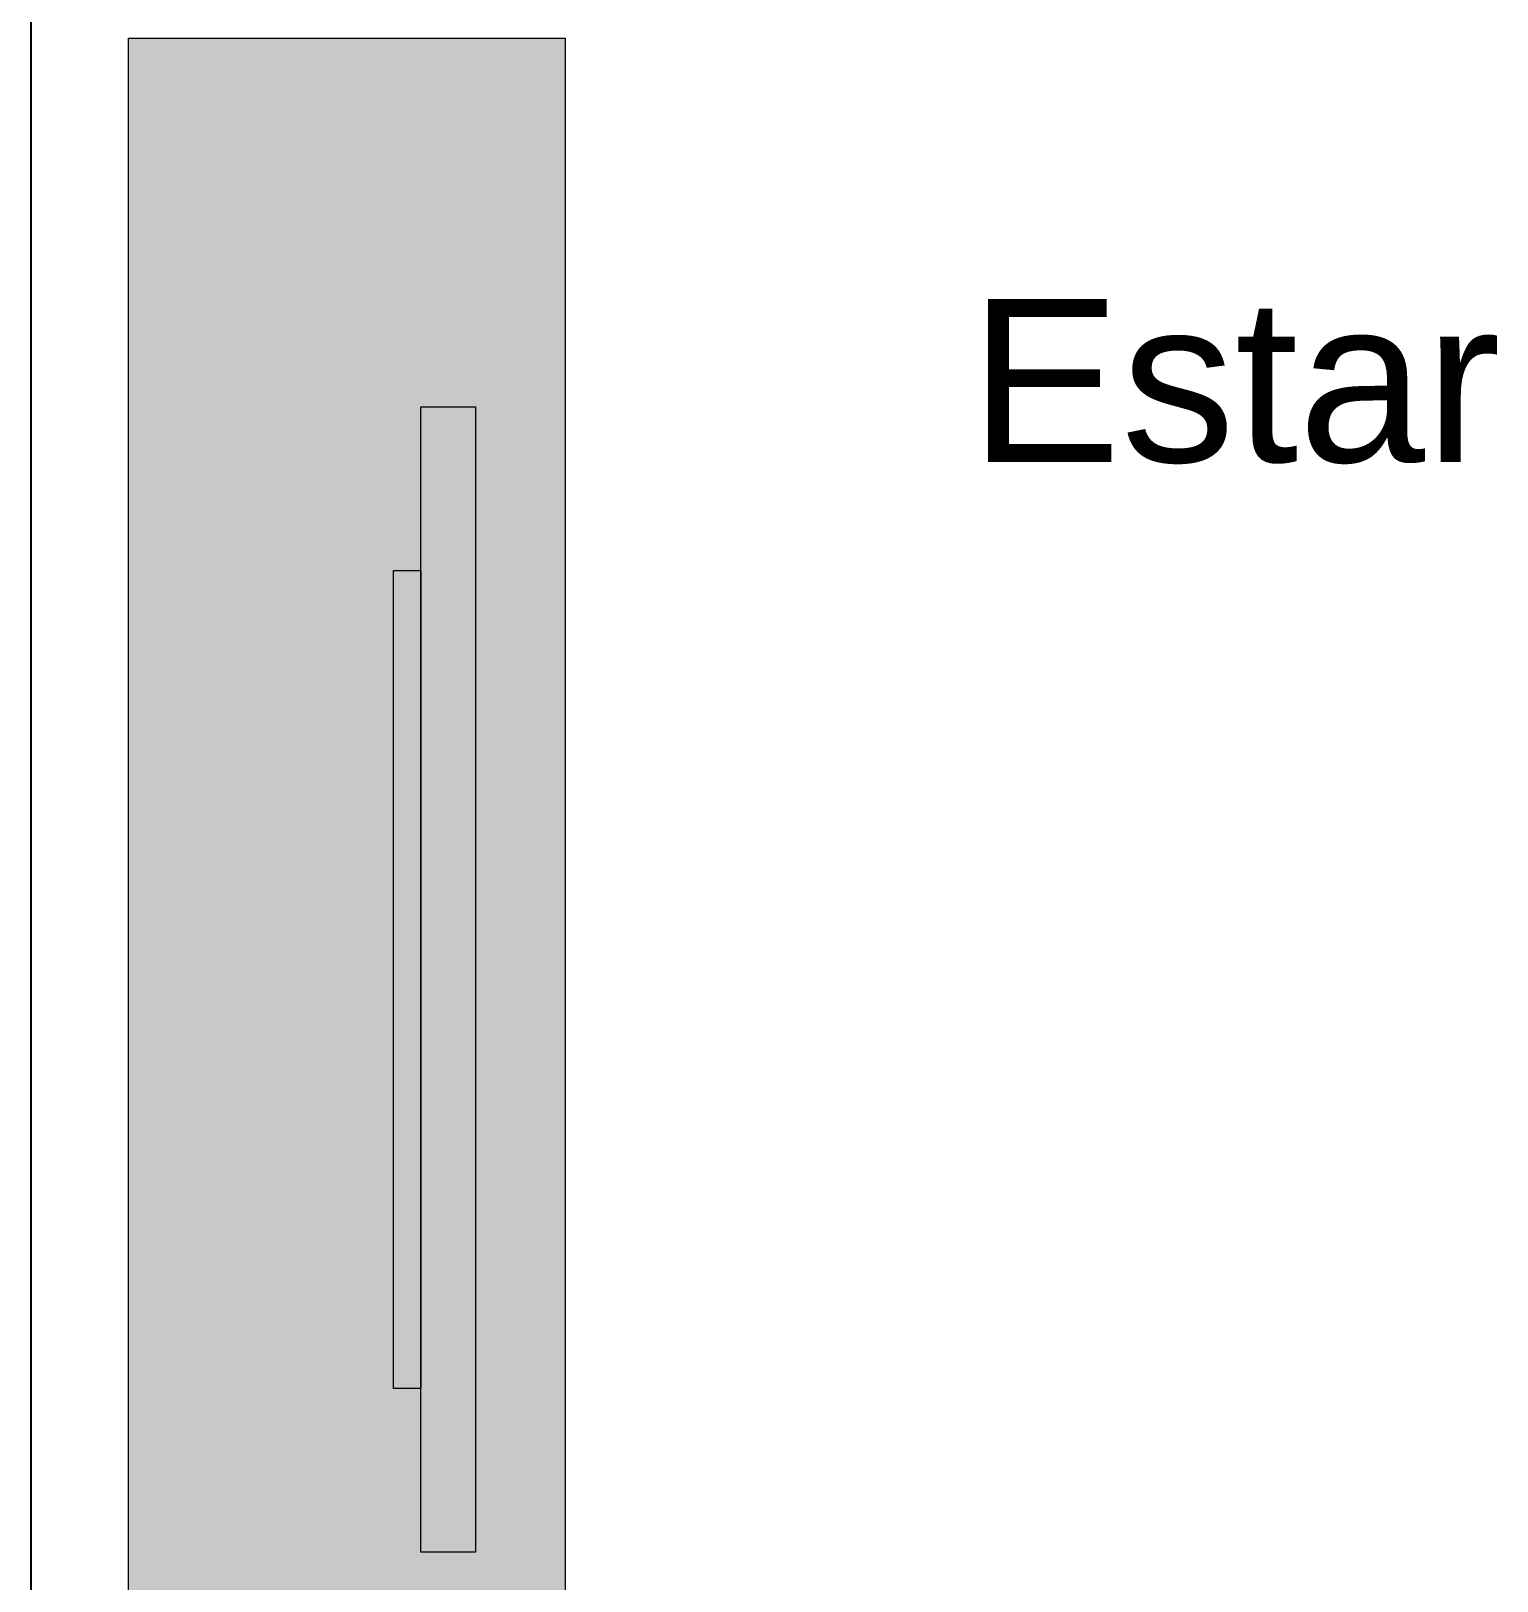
# Model space of a CAD drawing. Header units: millimetres. Extents: x 1.3 to 27.5, y 1.1 to 13.6.
# Drawn here: x 1.276 to 2.619, y 7.38 to 8.801 of the extents above; entities that cross this region are included whole.
import ezdxf

# ---------------------------------------------------------------- set-up
doc = ezdxf.new("R2010")
doc.units = ezdxf.units.MM
doc.layers.add('PDF_Texto', color=7, linetype='Continuous')
doc.layers.add('U-00-Muro-PANELES MADERA', color=36, linetype='Continuous')
doc.layers.add('U-00-Mueble-General', color=251, linetype='Continuous', lineweight=9)
doc.styles.add('PDF Arial', font='arial.ttf')

msp = doc.modelspace()

# ---------------------------------------------------------------- hatches: boundary and pattern name
at = {"layer": 'U-00-Mueble-General'}
h = msp.add_hatch(color=255, dxfattribs=at)
h.dxf.hatch_style = 1
h.paths.add_polyline_path([(1.3654, 8.7947), (1.7654, 8.7947), (1.7654, 7.0582), (1.3654, 7.0582)])

# ---------------------------------------------------------------- linework, layer by layer
for points in [[(1.7654, 8.7947), (1.7654, 7.0582), (1.3654, 7.0582), (1.3654, 8.7947)], [(1.6831, 8.4568), (1.6831, 7.4068), (1.6331, 7.4068), (1.6331, 8.4568)], [(1.6331, 8.3068), (1.6331, 7.5568), (1.6081, 7.5568), (1.6081, 8.3068)]]:
    msp.add_lwpolyline(points, close=True, dxfattribs=at)
at = {"layer": 'U-00-Muro-PANELES MADERA'}
msp.add_line((1.2759, 10.6887), (1.2759, 5.4927), dxfattribs=at)

# ---------------------------------------------------------------- texts
at = {"layer": 'PDF_Texto', "insert": (2.1356, 8.5557), "char_height": 0.14941, "attachment_point": 1, "style": 'PDF Arial'}
msp.add_mtext('Estar', dxfattribs=at)

doc.saveas('drawing.dxf')
